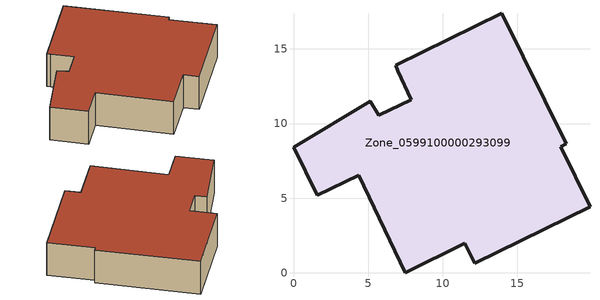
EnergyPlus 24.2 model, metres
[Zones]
Zone_0599100000293099
 floor ground (C_G): 7.01,13.54 6.86,13.9 13.98,17.39 18.29,8.63 17.91,8.44 19.88,4.43 12.14,0.62 11.48,1.96 7.49,0 4.39,6.54 1.58,5.18 0,8.42 5.15,11.51 5.73,10.54 7.91,11.61 z0
 wall outside (C_F): 0,8.42 1.58,5.18 4.39,6.54 7.49,0 11.48,1.96 12.14,0.62 19.88,4.43 17.91,8.44 18.29,8.63 13.98,17.39 6.86,13.9 7.01,13.54 7.91,11.61 5.73,10.54 5.15,11.51 0,8.42 z0:3.54
 roof outside (C_R): 6.86,13.9 7.01,13.54 7.91,11.61 5.73,10.54 5.15,11.51 0,8.42 1.58,5.18 4.39,6.54 7.49,0 11.48,1.96 12.14,0.62 19.88,4.43 17.91,8.44 18.29,8.63 13.98,17.39 z3.54
[BUILDING]
Pand.0599100000293099: North Axis=0; Terrain=City; Loads Convergence Tolerance Value=0.04; Temperature Convergence Tolerance Value=0.4; Solar Distribution=FullExterior; Maximum Number of Warmup Days=25; Minimum Number of Warmup Days=1
[Site:Location]
Rotterdam.The.Hague.AP_ZH_NLD Design_Conditions: Latitude=51.96; Longitude=4.45; Time Zone=1; Elevation=-4.5
[SITE:GROUNDTEMPERATURE:BUILDINGSURFACE]
18, 18, 18, 18, 18, 18, 18, 18, 18, 18, 18, 18
[MATERIAL] Thermal Absorptance=0.9; Solar Absorptance=0.7; Visible Absorptance=0.7
Name | Roughness | Thickness | Conductivity | Density | Specific Heat
G.D.1965-1974 | MediumSmooth | 0.15 | 0.882353 | 540 | 1210
F.D.1965-1974 | Rough | 0.3 | 0.697674 | 1920 | 840
R.D.1965-1974 | MediumRough | 0.2 | 0.232558 | 1500 | 1000
[CONSTRUCTION]
C_G: G.D.1965-1974
C_F: F.D.1965-1974
C_R: R.D.1965-1974
[ZONE]
Zone_0599100000293099: Type=1; Multiplier=1; Ceiling Height=Autocalculate; Volume=Autocalculate; Floor Area=autocalculate; Part of Total Floor Area=Yes
[ZONEINFILTRATION:DESIGNFLOWRATE]
Infil_Zone_0599100000293099: Zone or ZoneList or Space or SpaceList=Zone_0599100000293099; Schedule=AlwaysOn; Design Flow Rate Calculation Method=Flow/Area; Flow Rate per Floor Area=0.0042; Constant Term Coefficient=1; Temperature Term Coefficient=0; Velocity Term Coefficient=0; Velocity Squared Term Coefficient=0
[HVACTEMPLATE:ZONE:IDEALLOADSAIRSYSTEM]
Zone_0599100000293099: Maximum Heating Supply Air Temperature=50; Minimum Cooling Supply Air Temperature=13; Maximum Heating Supply Air Humidity Ratio=0.0156; Minimum Cooling Supply Air Humidity Ratio=0.0077; Heating Limit=NoLimit; Cooling Limit=NoLimit; Dehumidification Control Type=ConstantSensibleHeatRatio; Cooling Sensible Heat Ratio=0.7; Dehumidification Setpoint=60; Humidification Control Type=None; Humidification Setpoint=30; Outdoor Air Method=None; Outdoor Air Flow Rate per Person=0.00944; Outdoor Air Flow Rate per Zone Floor Area=0; Outdoor Air Flow Rate per Zone=0; Demand Controlled Ventilation Type=None; Outdoor Air Economizer Type=NoEconomizer; Heat Recovery Type=None; Sensible Heat Recovery Effectiveness=0.7; Latent Heat Recovery Effectiveness=0.65
[ZONECONTROL:THERMOSTAT]
ThermostatControl_Zone_0599100000293099: Zone or ZoneList=Zone_0599100000293099; Control Type Schedule=DualSetpointControlType; Control 1=Thermostat_Zone_0599100000293099; Temperature Difference Between Cutout And Setpoint=0
[THERMOSTATSETPOINT:DUALSETPOINT]
Thermostat_Zone_0599100000293099: Heating Setpoint Temperature Schedule=HeatingSetpoint_Zone_0599100000293099; Cooling Setpoint Temperature Schedule=CoolingSetpoint_Zone_0599100000293099
[SCHEDULE:COMPACT]
HeatingSetpoint_Zone_0599100000293099: Through: 12/31, For: AllDays, Until: 24:00, 21
CoolingSetpoint_Zone_0599100000293099: Through: 12/31, For: AllDays, Until: 24:00, 24
DualSetpointControlType: Through: 12/31, For: AllDays, Until: 24:00, 4
AlwaysOn: Through: 12/31, For: AllDays, Until: 24:00, 1
